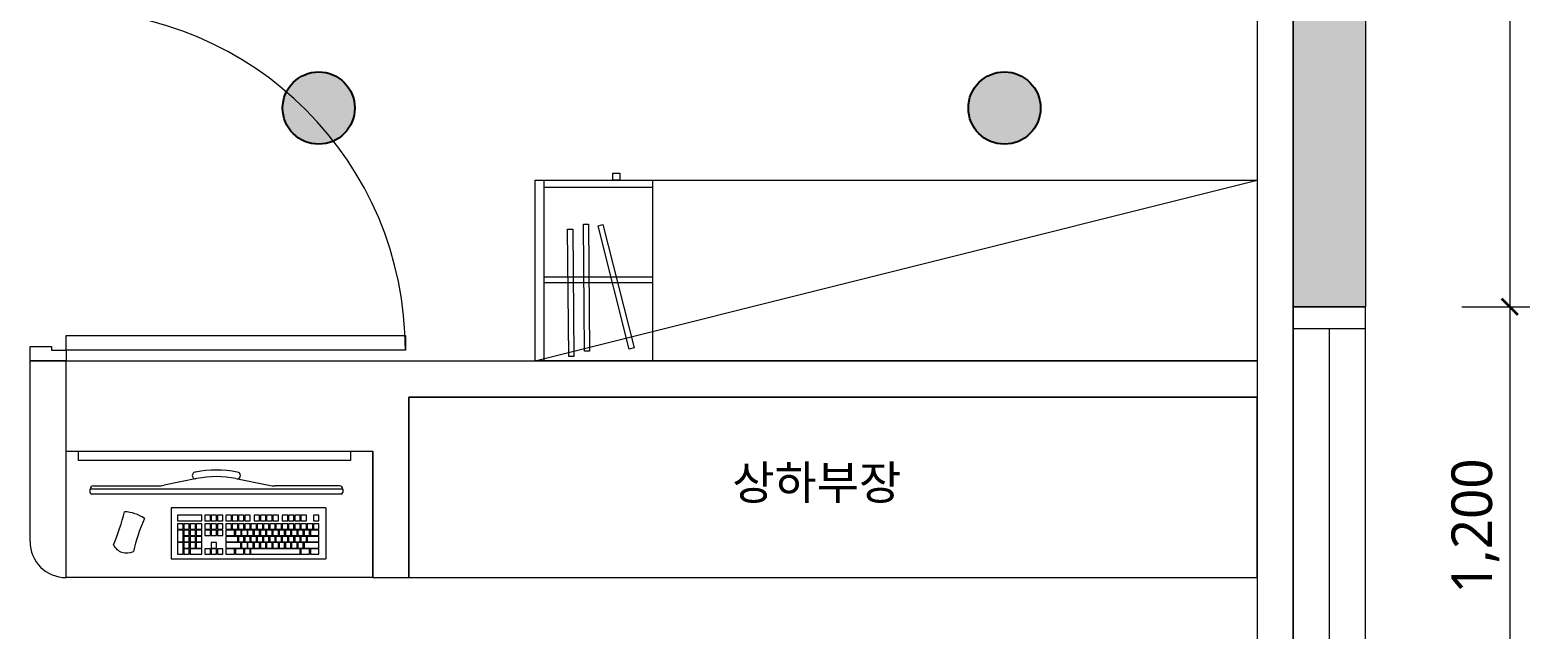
# Model space of a CAD drawing. Header units: metres. Extents: x 11578468 to 47831421, y -58341524 to -14256839.
# Drawn here: x 23849428 to 23853584, y -29089787 to -29088126 of the extents above; entities that cross this region are included whole.
import ezdxf
from ezdxf.enums import TextEntityAlignment as Align

# ---------------------------------------------------------------- set-up
doc = ezdxf.new("R2010")
doc.units = ezdxf.units.M
doc.header["$LTSCALE"] = 50
doc.header["$MEASUREMENT"] = 0
doc.layers.get('0').update_dxf_attribs({"linetype": 'CONTINUOUS'})
doc.layers.add('ha', color=8, linetype='CONTINUOUS', lineweight=5)
doc.layers.add('wall', color=3, linetype='CONTINUOUS')
doc.styles.add('N 맑은고딕', font='malgun.ttf')
doc.styles.add('맑은 고딕', font='malgun.ttf')

msp = doc.modelspace()

# ---------------------------------------------------------------- hatches: boundary and pattern name
at = {"layer": 'wall', "ltscale": 10}
h = msp.add_hatch(color=1, dxfattribs=at)
h.dxf.hatch_style = 1
h.paths.add_polyline_path([(23850327.7, -29088342.3, 1), (23850127.7, -29088342.3, 1)])
h = msp.add_hatch(color=1, dxfattribs=at)
h.dxf.hatch_style = 1
h.paths.add_polyline_path([(23852227.7, -29088342.3, 1), (23852027.7, -29088342.3, 1)])

# ---------------------------------------------------------------- linework, layer by layer
for centre in [(23850227.7, -29088342.3), (23852127.7, -29088342.3)]:
    msp.add_circle(centre, 100)
at = {"layer": 'ha'}
for p, q in [((23852927.7, -29093542.3), (23852927.7, -29077692.3)), ((23852827.7, -29079943.3), (23852827.7, -29093542.3)), ((23852927.7, -29082392.3), (23852927.7, -29088892.3)), ((23853127.7, -29082392.3), (23853127.7, -29088892.3)), ((23853527.7, -29082392.3), (23853527.7, -29088892.3)), ((23852827.7, -29085892.3), (23852827.7, -29089442.3)), ((23850827.7, -29089042.3), (23850827.7, -29088542.3)), ((23850827.7, -29088542.3), (23852827.7, -29088542.3)), ((23850827.7, -29089042.3), (23852827.7, -29088542.3)), ((23850852.4, -29089042.3), (23850852.4, -29088542.3)), ((23850852.4, -29088542.3), (23851152.4, -29088542.3)), ((23851042.4, -29088542.3), (23851042.4, -29088522.3)), ((23851042.4, -29088522.3), (23851062.4, -29088522.3)), ((23851062.4, -29088542.3), (23851042.4, -29088542.3)), ((23851062.4, -29088522.3), (23851062.4, -29088542.3)), ((23851152.4, -29088542.3), (23851152.4, -29089042.3)), ((23851827.7, -29088542.3), (23852827.7, -29088542.3)), ((23852827.7, -29088542.3), (23852827.7, -29089042.3)), ((23851152.4, -29088562.3), (23850852.4, -29088562.3)), ((23850917.4, -29088677.7), (23850931.4, -29088677.6)), ((23850920.5, -29089029.9), (23850917.4, -29088677.7)), ((23850931.4, -29088677.6), (23850934.5, -29089029.8)), ((23850961.2, -29088663.5), (23850975.2, -29088663.4)), ((23850964.4, -29089015.7), (23850961.2, -29088663.5)), ((23850975.2, -29088663.4), (23850978.4, -29089015.6)), ((23851001.6, -29088668.5), (23851015.1, -29088665.1)), ((23851088, -29089009.9), (23851001.6, -29088668.5)), ((23851015.1, -29088665.1), (23851101.6, -29089006.5)), ((23850852.4, -29088809.8), (23851152.4, -29088809.8)), ((23850852.4, -29088824.8), (23851152.4, -29088824.8)), ((23852927.7, -29088892.3), (23853127.7, -29088892.3)), ((23852927.7, -29088892.3), (23852927.7, -29090092.3)), ((23853127.7, -29088892.3), (23852927.7, -29088892.3)), ((23852927.7, -29088892.3), (23852927.7, -29088952.3)), ((23853127.7, -29088892.3), (23852927.7, -29088892.3)), ((23853127.7, -29090092.3), (23853127.7, -29088892.3)), ((23853127.7, -29088952.3), (23853127.7, -29088892.3)), ((23853395.2, -29088892.3), (23853583.9, -29088892.3)), ((23853395.2, -29088892.3), (23853583.9, -29088892.3)), ((23853527.7, -29088892.3), (23853527.7, -29090092.3)), ((23852927.7, -29088952.3), (23853127.7, -29088952.3)), ((23853027.7, -29088952.3), (23853027.7, -29090032.3)), ((23849427.7, -29089042.3), (23849427.7, -29089002.3)), ((23849427.7, -29089002.3), (23849487.7, -29089002.3)), ((23849487.7, -29089002.3), (23849487.7, -29089012.3)), ((23849527.7, -29089012.3), (23849527.7, -29088972.3)), ((23849527.7, -29088972.3), (23850467.7, -29088972.3)), ((23850467.7, -29088972.3), (23850467.7, -29089012.3)), ((23851101.6, -29089006.5), (23851088, -29089009.9)), ((23849427.7, -29089042.3), (23852827.7, -29089042.3)), ((23849427.7, -29089542.5), (23849427.7, -29089042.3)), ((23849527.7, -29089042.3), (23849427.7, -29089042.3)), ((23849487.7, -29089012.3), (23849527.7, -29089012.3)), ((23849527.7, -29089012.3), (23849527.7, -29089042.3)), ((23850467.7, -29089012.3), (23849527.7, -29089012.3)), ((23849527.7, -29089542.5), (23849527.7, -29089042.3)), ((23852827.7, -29089042.3), (23850827.7, -29089042.3)), ((23851152.4, -29089042.3), (23850852.4, -29089042.3)), ((23850934.5, -29089029.8), (23850920.5, -29089029.9)), ((23850978.4, -29089015.6), (23850964.4, -29089015.7)), ((23850477.7, -29089142.3), (23852827.7, -29089142.3)), ((23850477.7, -29089642.3), (23850477.7, -29089142.3)), ((23852827.7, -29089142.3), (23850477.7, -29089142.3)), ((23850477.7, -29089142.3), (23850477.7, -29089642.3)), ((23852827.7, -29089142.3), (23852827.7, -29093542.3)), ((23852827.7, -29089642.3), (23852827.7, -29089142.3)), ((23849527.7, -29089292.3), (23850377.7, -29089292.3)), ((23849527.7, -29089642.3), (23849527.7, -29089292.3)), ((23849527.7, -29089292.3), (23850377.7, -29089292.3)), ((23849527.7, -29089642.3), (23849527.7, -29089292.3)), ((23849562.2, -29089318.1), (23849562.2, -29089292.3)), ((23849562.2, -29089292.3), (23850315.6, -29089292.3)), ((23850315.6, -29089292.3), (23850315.6, -29089318.1)), ((23850377.7, -29089642.3), (23850377.7, -29089292.3)), ((23850377.7, -29089292.3), (23850377.7, -29089642.3)), ((23850315.6, -29089318.1), (23849562.2, -29089318.1)), ((23849890.1, -29089368), (23849799.1, -29089386.6)), ((23849998.3, -29089368), (23850089.3, -29089386.6)), ((23850294.2, -29089397.4), (23849594.2, -29089397.4)), ((23849594.2, -29089397.4), (23849594.2, -29089397.4)), ((23849594.2, -29089406.4), (23849594.2, -29089397.4)), ((23850289.7, -29089410.9), (23849598.7, -29089410.9)), ((23849603.2, -29089388.4), (23849781.1, -29089388.4)), ((23850285.2, -29089388.4), (23850107.3, -29089388.4)), ((23850294.2, -29089397.4), (23850294.2, -29089397.4)), ((23850294.2, -29089397.4), (23850294.2, -29089406.4)), ((23849818.7, -29089448.9), (23849818.7, -29089590.5)), ((23850247.3, -29089448.9), (23849818.7, -29089448.9)), ((23850247.3, -29089448.9), (23850247.3, -29089590.5)), ((23849903.6, -29089469.5), (23849836.6, -29089469.5)), ((23849836.6, -29089469.5), (23849836.6, -29089484.6)), ((23849836.6, -29089484.6), (23849903.6, -29089484.6)), ((23849851.7, -29089493.3), (23849836.6, -29089493.3)), ((23849836.6, -29089493.3), (23849836.6, -29089508.5)), ((23849836.6, -29089508.5), (23849851.7, -29089508.5)), ((23849851.7, -29089508.5), (23849851.7, -29089493.3)), ((23849853.9, -29089493.3), (23849853.9, -29089508.5)), ((23849869, -29089493.3), (23849853.9, -29089493.3)), ((23849853.9, -29089508.5), (23849869, -29089508.5)), ((23849869, -29089508.5), (23849869, -29089493.3)), ((23849886.3, -29089493.3), (23849871.2, -29089493.3)), ((23849871.2, -29089493.3), (23849871.2, -29089508.5)), ((23849871.2, -29089508.5), (23849886.3, -29089508.5)), ((23849886.3, -29089508.5), (23849886.3, -29089493.3)), ((23849888.5, -29089493.3), (23849888.5, -29089508.5)), ((23849903.6, -29089493.3), (23849888.5, -29089493.3)), ((23849888.5, -29089508.5), (23849903.6, -29089508.5)), ((23849903.6, -29089484.6), (23849903.6, -29089469.5)), ((23849903.6, -29089508.5), (23849903.6, -29089493.3)), ((23849927.5, -29089469.5), (23849912.3, -29089469.5)), ((23849912.3, -29089469.5), (23849912.3, -29089484.6)), ((23849912.3, -29089484.6), (23849927.5, -29089484.6)), ((23849927.5, -29089493.3), (23849912.3, -29089493.3)), ((23849912.3, -29089493.3), (23849912.3, -29089508.5)), ((23849912.3, -29089508.5), (23849927.5, -29089508.5)), ((23849927.5, -29089484.6), (23849927.5, -29089469.5)), ((23849927.5, -29089508.5), (23849927.5, -29089493.3)), ((23849944.8, -29089469.5), (23849929.6, -29089469.5)), ((23849929.6, -29089469.5), (23849929.6, -29089484.6)), ((23849929.6, -29089484.6), (23849944.8, -29089484.6)), ((23849929.6, -29089493.3), (23849929.6, -29089508.5)), ((23849944.8, -29089493.3), (23849929.6, -29089493.3)), ((23849929.6, -29089508.5), (23849944.8, -29089508.5)), ((23849944.8, -29089484.6), (23849944.8, -29089469.5)), ((23849944.8, -29089508.5), (23849944.8, -29089493.3)), ((23849962.1, -29089469.5), (23849946.9, -29089469.5)), ((23849946.9, -29089469.5), (23849946.9, -29089484.6)), ((23849946.9, -29089484.6), (23849962.1, -29089484.6)), ((23849946.9, -29089493.3), (23849946.9, -29089508.5)), ((23849962.1, -29089493.3), (23849946.9, -29089493.3)), ((23849946.9, -29089508.5), (23849962.1, -29089508.5)), ((23849962.1, -29089484.6), (23849962.1, -29089469.5)), ((23849962.1, -29089508.5), (23849962.1, -29089493.3)), ((23849985.9, -29089469.5), (23849970.7, -29089469.5)), ((23849970.7, -29089469.5), (23849970.7, -29089484.6)), ((23849970.7, -29089484.6), (23849985.9, -29089484.6)), ((23849985.9, -29089493.3), (23849970.7, -29089493.3)), ((23849970.7, -29089493.3), (23849970.7, -29089508.5)), ((23849970.7, -29089508.5), (23849985.9, -29089508.5)), ((23849985.9, -29089484.6), (23849985.9, -29089469.5)), ((23849985.9, -29089508.5), (23849985.9, -29089493.3)), ((23850003.2, -29089469.5), (23849988.1, -29089469.5)), ((23849988.1, -29089469.5), (23849988.1, -29089484.6)), ((23849988.1, -29089484.6), (23850003.2, -29089484.6)), ((23849988.1, -29089493.3), (23849988.1, -29089508.5)), ((23850003.2, -29089493.3), (23849988.1, -29089493.3)), ((23849988.1, -29089508.5), (23850003.2, -29089508.5)), ((23850003.2, -29089484.6), (23850003.2, -29089469.5)), ((23850003.2, -29089508.5), (23850003.2, -29089493.3)), ((23850020.5, -29089469.5), (23850005.4, -29089469.5)), ((23850005.4, -29089469.5), (23850005.4, -29089484.6)), ((23850005.4, -29089484.6), (23850020.5, -29089484.6)), ((23850005.4, -29089493.3), (23850005.4, -29089508.5)), ((23850020.5, -29089493.3), (23850005.4, -29089493.3)), ((23850005.4, -29089508.5), (23850020.5, -29089508.5)), ((23850020.5, -29089484.6), (23850020.5, -29089469.5)), ((23850020.5, -29089508.5), (23850020.5, -29089493.3)), ((23850037.8, -29089469.5), (23850022.7, -29089469.5)), ((23850022.7, -29089469.5), (23850022.7, -29089484.6)), ((23850022.7, -29089484.6), (23850037.8, -29089484.6)), ((23850022.7, -29089493.3), (23850022.7, -29089508.5)), ((23850037.8, -29089493.3), (23850022.7, -29089493.3)), ((23850022.7, -29089508.5), (23850037.8, -29089508.4)), ((23850037.8, -29089484.6), (23850037.8, -29089469.5)), ((23850037.8, -29089508.4), (23850037.8, -29089493.3)), ((23850040, -29089493.3), (23850040, -29089508.4)), ((23850055.2, -29089493.3), (23850040, -29089493.3)), ((23850040, -29089508.4), (23850055.2, -29089508.4)), ((23850063.8, -29089469.5), (23850048.7, -29089469.5)), ((23850048.7, -29089469.5), (23850048.7, -29089484.6)), ((23850048.7, -29089484.6), (23850063.8, -29089484.6)), ((23850055.2, -29089508.4), (23850055.2, -29089493.3)), ((23850057.3, -29089493.3), (23850057.3, -29089508.4)), ((23850072.5, -29089493.3), (23850057.3, -29089493.3)), ((23850057.3, -29089508.4), (23850072.5, -29089508.4)), ((23850063.8, -29089484.6), (23850063.8, -29089469.5)), ((23850066, -29089469.5), (23850066, -29089484.6)), ((23850081.1, -29089469.5), (23850066, -29089469.5)), ((23850066, -29089484.6), (23850081.1, -29089484.6)), ((23850072.5, -29089508.4), (23850072.5, -29089493.3)), ((23850089.8, -29089493.3), (23850074.6, -29089493.3)), ((23850074.6, -29089493.3), (23850074.6, -29089508.4)), ((23850074.6, -29089508.4), (23850089.8, -29089508.4)), ((23850081.1, -29089484.6), (23850081.1, -29089469.5)), ((23850098.4, -29089469.5), (23850083.3, -29089469.5)), ((23850083.3, -29089469.5), (23850083.3, -29089484.6)), ((23850083.3, -29089484.6), (23850098.4, -29089484.6)), ((23850089.8, -29089508.4), (23850089.8, -29089493.3)), ((23850107.1, -29089493.3), (23850092, -29089493.3)), ((23850092, -29089493.3), (23850092, -29089508.4)), ((23850092, -29089508.4), (23850107.1, -29089508.4)), ((23850098.4, -29089484.6), (23850098.4, -29089469.5)), ((23850115.8, -29089469.5), (23850100.6, -29089469.5)), ((23850100.6, -29089469.5), (23850100.6, -29089484.6)), ((23850100.6, -29089484.6), (23850115.8, -29089484.6)), ((23850107.1, -29089508.4), (23850107.1, -29089493.3)), ((23850124.4, -29089493.3), (23850109.3, -29089493.3)), ((23850109.3, -29089493.3), (23850109.3, -29089508.4)), ((23850109.3, -29089508.4), (23850124.4, -29089508.4)), ((23850115.8, -29089484.6), (23850115.8, -29089469.5)), ((23850124.4, -29089508.4), (23850124.4, -29089493.3)), ((23850126.6, -29089469.5), (23850126.6, -29089484.6)), ((23850141.7, -29089469.5), (23850126.6, -29089469.5)), ((23850126.6, -29089484.6), (23850141.7, -29089484.6)), ((23850126.6, -29089493.3), (23850126.6, -29089508.4)), ((23850141.7, -29089493.3), (23850126.6, -29089493.3)), ((23850126.6, -29089508.4), (23850141.7, -29089508.4)), ((23850141.7, -29089484.6), (23850141.7, -29089469.5)), ((23850141.7, -29089508.4), (23850141.7, -29089493.3)), ((23850159, -29089469.5), (23850143.9, -29089469.5)), ((23850143.9, -29089469.5), (23850143.9, -29089484.6)), ((23850143.9, -29089484.6), (23850159, -29089484.6)), ((23850143.9, -29089493.3), (23850143.9, -29089508.4)), ((23850159, -29089493.3), (23850143.9, -29089493.3)), ((23850143.9, -29089508.4), (23850159, -29089508.4)), ((23850159, -29089484.6), (23850159, -29089469.5)), ((23850159, -29089508.4), (23850159, -29089493.3)), ((23850176.4, -29089469.5), (23850161.2, -29089469.5)), ((23850161.2, -29089469.5), (23850161.2, -29089484.6)), ((23850161.2, -29089484.6), (23850176.4, -29089484.6)), ((23850176.4, -29089493.3), (23850161.2, -29089493.3)), ((23850161.2, -29089493.3), (23850161.2, -29089508.4)), ((23850161.2, -29089508.4), (23850176.4, -29089508.4)), ((23850176.4, -29089484.6), (23850176.4, -29089469.5)), ((23850176.4, -29089508.4), (23850176.4, -29089493.3)), ((23850193.7, -29089469.5), (23850178.5, -29089469.5)), ((23850178.5, -29089469.5), (23850178.5, -29089484.6)), ((23850178.5, -29089484.6), (23850193.7, -29089484.6)), ((23850178.5, -29089493.3), (23850178.5, -29089508.4)), ((23850193.7, -29089493.3), (23850178.5, -29089493.3)), ((23850178.5, -29089508.4), (23850193.7, -29089508.4)), ((23850193.7, -29089484.6), (23850193.7, -29089469.5)), ((23850193.7, -29089508.4), (23850193.7, -29089493.3)), ((23850195.8, -29089493.3), (23850195.8, -29089508.4)), ((23850211, -29089493.3), (23850195.8, -29089493.3)), ((23850195.8, -29089508.4), (23850211, -29089508.4)), ((23850211, -29089508.4), (23850211, -29089493.3)), ((23850228.3, -29089469.5), (23850213.2, -29089469.5)), ((23850213.2, -29089469.5), (23850213.2, -29089484.6)), ((23850213.2, -29089484.6), (23850228.3, -29089484.6)), ((23850228.3, -29089493.3), (23850213.2, -29089493.3)), ((23850213.2, -29089493.3), (23850213.2, -29089508.4)), ((23850213.2, -29089508.4), (23850228.3, -29089508.4)), ((23850228.3, -29089484.6), (23850228.3, -29089469.5)), ((23850228.3, -29089508.4), (23850228.3, -29089493.3)), ((23849851.7, -29089510.6), (23849836.6, -29089510.6)), ((23849836.6, -29089510.6), (23849836.6, -29089543.1)), ((23849836.6, -29089543.1), (23849851.7, -29089543.1)), ((23849851.7, -29089545.2), (23849836.6, -29089545.2)), ((23849836.6, -29089545.2), (23849836.6, -29089577.7)), ((23849851.7, -29089543.1), (23849851.7, -29089510.6)), ((23849851.7, -29089577.7), (23849851.7, -29089545.2)), ((23849869, -29089510.6), (23849853.9, -29089510.6)), ((23849853.9, -29089510.6), (23849853.9, -29089525.8)), ((23849853.9, -29089525.8), (23849869, -29089525.8)), ((23849853.9, -29089527.9), (23849853.9, -29089543.1)), ((23849869, -29089527.9), (23849853.9, -29089527.9)), ((23849853.9, -29089543.1), (23849869, -29089543.1)), ((23849853.9, -29089545.2), (23849853.9, -29089560.4)), ((23849869, -29089545.2), (23849853.9, -29089545.2)), ((23849869, -29089525.8), (23849869, -29089510.6)), ((23849869, -29089543.1), (23849869, -29089527.9)), ((23849869, -29089560.4), (23849869, -29089545.2)), ((23849886.3, -29089510.6), (23849871.2, -29089510.6)), ((23849871.2, -29089510.6), (23849871.2, -29089525.8)), ((23849871.2, -29089525.8), (23849886.3, -29089525.8)), ((23849886.3, -29089527.9), (23849871.2, -29089527.9)), ((23849871.2, -29089527.9), (23849871.2, -29089543.1)), ((23849871.2, -29089543.1), (23849886.3, -29089543.1)), ((23849886.3, -29089545.2), (23849871.2, -29089545.2)), ((23849871.2, -29089545.2), (23849871.2, -29089560.4)), ((23849886.3, -29089525.8), (23849886.3, -29089510.6)), ((23849886.3, -29089543.1), (23849886.3, -29089527.9)), ((23849886.3, -29089560.4), (23849886.3, -29089545.2)), ((23849903.6, -29089510.6), (23849888.5, -29089510.6)), ((23849888.5, -29089510.6), (23849888.5, -29089525.8)), ((23849888.5, -29089525.8), (23849903.6, -29089525.8)), ((23849903.6, -29089527.9), (23849888.5, -29089527.9)), ((23849888.5, -29089527.9), (23849888.5, -29089543.1)), ((23849888.5, -29089543.1), (23849903.6, -29089543.1)), ((23849903.6, -29089545.2), (23849888.5, -29089545.2)), ((23849888.5, -29089545.2), (23849888.5, -29089560.4)), ((23849903.6, -29089525.8), (23849903.6, -29089510.6)), ((23849903.6, -29089543.1), (23849903.6, -29089527.9)), ((23849903.6, -29089560.4), (23849903.6, -29089545.2)), ((23849927.5, -29089510.6), (23849912.3, -29089510.6)), ((23849912.3, -29089510.6), (23849912.3, -29089525.8)), ((23849912.3, -29089525.8), (23849927.5, -29089525.8)), ((23849927.5, -29089525.8), (23849927.5, -29089510.6)), ((23849944.8, -29089510.6), (23849929.6, -29089510.6)), ((23849929.6, -29089510.6), (23849929.6, -29089525.8)), ((23849929.6, -29089525.8), (23849944.8, -29089525.8)), ((23849944.8, -29089545.2), (23849929.6, -29089545.2)), ((23849929.6, -29089545.2), (23849929.6, -29089560.4)), ((23849944.8, -29089525.8), (23849944.8, -29089510.6)), ((23849944.8, -29089560.4), (23849944.8, -29089545.2)), ((23849962.1, -29089510.6), (23849946.9, -29089510.6)), ((23849946.9, -29089510.6), (23849946.9, -29089525.8)), ((23849946.9, -29089525.8), (23849962.1, -29089525.8)), ((23849962.1, -29089525.8), (23849962.1, -29089510.6)), ((23849994.6, -29089510.6), (23849970.7, -29089510.6)), ((23849970.7, -29089510.6), (23849970.7, -29089525.8)), ((23849970.7, -29089525.8), (23849994.6, -29089525.8)), ((23850003.2, -29089527.9), (23849970.7, -29089527.9)), ((23849970.7, -29089527.9), (23849970.7, -29089543.1)), ((23849970.7, -29089543.1), (23850003.2, -29089543.1)), ((23850011.9, -29089545.2), (23849970.7, -29089545.2)), ((23849970.7, -29089545.2), (23849970.7, -29089560.4)), ((23849994.6, -29089525.8), (23849994.6, -29089510.6)), ((23850011.9, -29089510.6), (23849996.7, -29089510.6)), ((23849996.7, -29089510.6), (23849996.7, -29089525.8)), ((23849996.7, -29089525.8), (23850011.9, -29089525.8)), ((23850003.2, -29089543.1), (23850003.2, -29089527.9)), ((23850020.5, -29089527.9), (23850005.4, -29089527.9)), ((23850005.4, -29089527.9), (23850005.4, -29089543.1)), ((23850005.4, -29089543.1), (23850020.5, -29089543.1)), ((23850011.9, -29089510.6), (23850011.9, -29089525.8)), ((23850011.9, -29089560.4), (23850011.9, -29089545.2)), ((23850029.2, -29089510.6), (23850014, -29089510.6)), ((23850014, -29089510.6), (23850014, -29089525.8)), ((23850014, -29089525.8), (23850029.2, -29089525.8)), ((23850029.2, -29089545.2), (23850014, -29089545.2)), ((23850014, -29089545.2), (23850014, -29089560.4)), ((23850020.5, -29089543.1), (23850020.5, -29089527.9)), ((23850022.7, -29089527.9), (23850022.7, -29089543.1)), ((23850037.8, -29089527.9), (23850022.7, -29089527.9)), ((23850022.7, -29089543.1), (23850037.8, -29089543.1)), ((23850029.2, -29089510.6), (23850029.2, -29089525.8)), ((23850029.2, -29089545.2), (23850029.2, -29089560.4)), ((23850046.5, -29089510.6), (23850031.3, -29089510.6)), ((23850031.3, -29089525.8), (23850031.3, -29089510.6)), ((23850031.3, -29089525.8), (23850046.5, -29089525.8)), ((23850046.5, -29089545.2), (23850031.3, -29089545.2)), ((23850031.3, -29089560.4), (23850031.3, -29089545.2)), ((23850037.8, -29089543.1), (23850037.8, -29089527.9)), ((23850055.2, -29089527.9), (23850040, -29089527.9)), ((23850040, -29089527.9), (23850040, -29089543.1)), ((23850040, -29089543.1), (23850055.2, -29089543.1)), ((23850046.5, -29089525.8), (23850046.5, -29089510.6)), ((23850046.5, -29089560.4), (23850046.5, -29089545.2)), ((23850063.8, -29089510.6), (23850048.7, -29089510.6)), ((23850048.7, -29089510.6), (23850048.7, -29089525.8)), ((23850048.7, -29089525.8), (23850063.8, -29089525.8)), ((23850048.7, -29089545.2), (23850048.7, -29089560.4)), ((23850063.8, -29089545.2), (23850048.7, -29089545.2)), ((23850055.2, -29089543.1), (23850055.2, -29089527.9)), ((23850057.3, -29089527.9), (23850057.3, -29089543.1)), ((23850072.5, -29089527.9), (23850057.3, -29089527.9)), ((23850057.3, -29089543.1), (23850072.5, -29089543.1)), ((23850063.8, -29089525.8), (23850063.8, -29089510.6)), ((23850063.8, -29089560.4), (23850063.8, -29089545.2)), ((23850066, -29089510.6), (23850066, -29089525.8)), ((23850081.1, -29089510.6), (23850066, -29089510.6)), ((23850066, -29089525.8), (23850081.1, -29089525.8)), ((23850066, -29089545.2), (23850066, -29089560.4)), ((23850081.1, -29089545.2), (23850066, -29089545.2)), ((23850072.5, -29089543.1), (23850072.5, -29089527.9)), ((23850089.8, -29089527.9), (23850074.6, -29089527.9)), ((23850074.6, -29089527.9), (23850074.6, -29089543.1)), ((23850074.6, -29089543.1), (23850089.8, -29089543.1)), ((23850081.1, -29089525.8), (23850081.1, -29089510.6)), ((23850081.1, -29089560.4), (23850081.1, -29089545.2)), ((23850083.3, -29089510.6), (23850083.3, -29089525.8)), ((23850098.4, -29089510.6), (23850083.3, -29089510.6)), ((23850083.3, -29089525.8), (23850098.4, -29089525.8)), ((23850098.4, -29089545.2), (23850083.3, -29089545.2)), ((23850083.3, -29089545.2), (23850083.3, -29089560.4)), ((23850089.8, -29089543.1), (23850089.8, -29089527.9)), ((23850107.1, -29089527.9), (23850092, -29089527.9)), ((23850092, -29089527.9), (23850092, -29089543.1)), ((23850092, -29089543.1), (23850107.1, -29089543.1)), ((23850098.4, -29089525.8), (23850098.4, -29089510.6)), ((23850098.4, -29089560.4), (23850098.4, -29089545.2)), ((23850100.6, -29089510.6), (23850100.6, -29089525.8)), ((23850115.8, -29089510.6), (23850100.6, -29089510.6)), ((23850100.6, -29089525.8), (23850115.8, -29089525.8)), ((23850115.8, -29089545.2), (23850100.6, -29089545.2)), ((23850100.6, -29089545.2), (23850100.6, -29089560.4)), ((23850107.1, -29089543.1), (23850107.1, -29089527.9)), ((23850124.4, -29089527.9), (23850109.3, -29089527.9)), ((23850109.3, -29089527.9), (23850109.3, -29089543.1)), ((23850109.3, -29089543.1), (23850124.4, -29089543.1)), ((23850115.8, -29089525.8), (23850115.8, -29089510.6)), ((23850115.8, -29089560.4), (23850115.8, -29089545.2)), ((23850133.1, -29089510.6), (23850117.9, -29089510.6)), ((23850117.9, -29089510.6), (23850117.9, -29089525.8)), ((23850117.9, -29089525.8), (23850133.1, -29089525.8)), ((23850133.1, -29089545.2), (23850117.9, -29089545.2)), ((23850117.9, -29089545.2), (23850117.9, -29089560.4)), ((23850124.4, -29089543.1), (23850124.4, -29089527.9)), ((23850126.6, -29089527.9), (23850126.6, -29089543.1)), ((23850141.7, -29089527.9), (23850126.6, -29089527.9)), ((23850126.6, -29089543.1), (23850141.7, -29089543.1)), ((23850133.1, -29089525.8), (23850133.1, -29089510.6)), ((23850133.1, -29089560.4), (23850133.1, -29089545.2)), ((23850150.4, -29089510.6), (23850135.2, -29089510.6)), ((23850135.2, -29089510.6), (23850135.2, -29089525.8)), ((23850135.2, -29089525.8), (23850150.4, -29089525.8)), ((23850150.4, -29089545.2), (23850135.2, -29089545.2)), ((23850135.2, -29089545.2), (23850135.2, -29089560.4)), ((23850141.7, -29089543.1), (23850141.7, -29089527.9)), ((23850143.9, -29089527.9), (23850143.9, -29089543.1)), ((23850159, -29089527.9), (23850143.9, -29089527.9)), ((23850143.9, -29089543.1), (23850159, -29089543.1)), ((23850150.4, -29089525.8), (23850150.4, -29089510.6)), ((23850150.4, -29089560.4), (23850150.4, -29089545.2)), ((23850167.7, -29089510.6), (23850152.6, -29089510.6)), ((23850152.6, -29089510.6), (23850152.6, -29089525.8)), ((23850152.6, -29089525.8), (23850167.7, -29089525.8)), ((23850167.7, -29089545.2), (23850152.6, -29089545.2)), ((23850152.6, -29089545.2), (23850152.6, -29089560.4)), ((23850159, -29089543.1), (23850159, -29089527.9)), ((23850176.4, -29089527.9), (23850161.2, -29089527.9)), ((23850161.2, -29089527.9), (23850161.2, -29089543.1)), ((23850161.2, -29089543.1), (23850176.4, -29089543.1)), ((23850167.7, -29089525.8), (23850167.7, -29089510.6)), ((23850167.7, -29089560.4), (23850167.7, -29089545.2)), ((23850185, -29089510.6), (23850169.9, -29089510.6)), ((23850169.9, -29089510.6), (23850169.9, -29089525.8)), ((23850169.9, -29089525.8), (23850185, -29089525.8)), ((23850169.9, -29089545.2), (23850169.9, -29089560.4)), ((23850185, -29089545.2), (23850169.9, -29089545.2)), ((23850176.4, -29089543.1), (23850176.4, -29089527.9)), ((23850193.7, -29089527.9), (23850178.5, -29089527.9)), ((23850178.5, -29089527.9), (23850178.5, -29089543.1)), ((23850178.5, -29089543.1), (23850193.7, -29089543.1)), ((23850185, -29089525.8), (23850185, -29089510.6)), ((23850185, -29089560.4), (23850185, -29089545.2)), ((23850202.3, -29089510.6), (23850187.2, -29089510.6)), ((23850187.2, -29089510.6), (23850187.2, -29089525.8)), ((23850187.2, -29089525.8), (23850202.3, -29089525.8)), ((23850228.3, -29089545.2), (23850187.2, -29089545.2)), ((23850187.2, -29089545.2), (23850187.2, -29089560.4)), ((23850193.7, -29089543.1), (23850193.7, -29089527.9)), ((23850228.3, -29089527.9), (23850195.8, -29089527.9)), ((23850195.8, -29089527.9), (23850195.8, -29089543.1)), ((23850195.8, -29089543.1), (23850228.3, -29089543.1)), ((23850202.3, -29089525.8), (23850202.3, -29089510.6)), ((23850228.3, -29089510.6), (23850204.5, -29089510.6)), ((23850204.5, -29089510.6), (23850204.5, -29089525.8)), ((23850204.5, -29089525.8), (23850228.3, -29089525.8)), ((23850228.3, -29089525.8), (23850228.3, -29089510.6)), ((23850228.3, -29089543.1), (23850228.3, -29089527.9)), ((23850228.3, -29089560.4), (23850228.3, -29089545.2)), ((23849818.7, -29089590.5), (23850247.3, -29089590.5)), ((23849836.6, -29089577.7), (23849851.7, -29089577.7)), ((23849853.9, -29089560.4), (23849869, -29089560.4)), ((23849853.9, -29089562.6), (23849853.9, -29089577.7)), ((23849869, -29089562.6), (23849853.9, -29089562.6)), ((23849853.9, -29089577.7), (23849869, -29089577.7)), ((23849869, -29089577.7), (23849869, -29089562.6)), ((23849871.2, -29089560.4), (23849886.3, -29089560.4)), ((23849903.6, -29089562.6), (23849871.2, -29089562.6)), ((23849871.2, -29089562.6), (23849871.2, -29089577.7)), ((23849871.2, -29089577.7), (23849903.6, -29089577.7)), ((23849888.5, -29089560.4), (23849903.6, -29089560.4)), ((23849903.6, -29089577.7), (23849903.6, -29089562.6)), ((23849927.5, -29089562.6), (23849912.3, -29089562.6)), ((23849912.3, -29089562.6), (23849912.3, -29089577.7)), ((23849912.3, -29089577.7), (23849927.5, -29089577.7)), ((23849927.5, -29089577.7), (23849927.5, -29089562.6)), ((23849929.6, -29089560.4), (23849944.8, -29089560.4)), ((23849929.6, -29089562.6), (23849929.6, -29089577.7)), ((23849944.8, -29089562.6), (23849929.6, -29089562.6)), ((23849929.6, -29089577.7), (23849944.8, -29089577.7)), ((23849944.8, -29089577.7), (23849944.8, -29089562.6)), ((23849962.1, -29089562.6), (23849946.9, -29089562.6)), ((23849946.9, -29089562.6), (23849946.9, -29089577.7)), ((23849946.9, -29089577.7), (23849962.1, -29089577.7)), ((23849962.1, -29089577.7), (23849962.1, -29089562.6)), ((23849970.7, -29089560.4), (23850011.9, -29089560.4)), ((23849994.6, -29089562.6), (23849970.7, -29089562.6)), ((23849970.7, -29089562.6), (23849970.7, -29089577.7)), ((23849970.7, -29089577.7), (23849994.6, -29089577.7)), ((23849994.6, -29089577.7), (23849994.6, -29089562.6)), ((23850020.5, -29089562.6), (23849996.7, -29089562.6)), ((23849996.7, -29089562.6), (23849996.7, -29089577.7)), ((23849996.7, -29089577.7), (23850020.5, -29089577.7)), ((23850014, -29089560.4), (23850029.2, -29089560.4)), ((23850020.5, -29089577.7), (23850020.5, -29089562.6)), ((23850022.7, -29089577.7), (23850022.7, -29089562.6)), ((23850037.8, -29089562.6), (23850022.7, -29089562.6)), ((23850022.7, -29089577.7), (23850037.8, -29089577.7)), ((23850031.3, -29089560.4), (23850046.5, -29089560.4)), ((23850037.8, -29089577.7), (23850037.8, -29089562.6)), ((23850040, -29089577.7), (23850040, -29089562.6)), ((23850176.4, -29089562.6), (23850040, -29089562.6)), ((23850040, -29089577.7), (23850176.4, -29089577.7)), ((23850048.7, -29089560.4), (23850063.8, -29089560.4)), ((23850066, -29089560.4), (23850081.1, -29089560.4)), ((23850083.3, -29089560.4), (23850098.4, -29089560.4)), ((23850100.6, -29089560.4), (23850115.8, -29089560.4)), ((23850117.9, -29089560.4), (23850133.1, -29089560.4)), ((23850135.2, -29089560.4), (23850150.4, -29089560.4)), ((23850152.6, -29089560.4), (23850167.7, -29089560.4)), ((23850169.9, -29089560.4), (23850185, -29089560.4)), ((23850176.4, -29089577.7), (23850176.4, -29089562.6)), ((23850202.3, -29089562.6), (23850178.5, -29089562.6)), ((23850178.5, -29089562.6), (23850178.5, -29089577.7)), ((23850178.5, -29089577.7), (23850202.3, -29089577.7)), ((23850187.2, -29089560.4), (23850228.3, -29089560.4)), ((23850202.3, -29089577.7), (23850202.3, -29089562.6)), ((23850228.3, -29089562.6), (23850204.5, -29089562.6)), ((23850204.5, -29089562.6), (23850204.5, -29089577.7)), ((23850204.5, -29089577.7), (23850228.3, -29089577.7)), ((23850228.3, -29089577.7), (23850228.3, -29089562.6)), ((23850377.7, -29089642.3), (23849527.7, -29089642.3)), ((23850377.7, -29089642.3), (23850477.7, -29089642.3)), ((23850477.7, -29089642.3), (23852827.7, -29089642.3))]:
    msp.add_line(p, q, dxfattribs=at)
at = {"layer": 'ha', "const_width": 6.75}
for points in [[(23853505.2, -29088869.8), (23853550.2, -29088914.8)], [(23853550.2, -29088914.8), (23853505.2, -29088869.8)]]:
    msp.add_lwpolyline(points, dxfattribs=at)
at = {"layer": 'ha'}
for centre, radius, start, end in [((23849527.7, -29089012.3), 940, 0, 90), ((23849886.5, -29089359.5), 9.2, 90.0015, 270.0015), ((23849944.2, -29089632.5), 288, 78.4413, 101.5616), ((23849944.2, -29089632.5), 270, 78.4413, 101.5616), ((23850001.9, -29089359.5), 9.2, 270.0015, 90.0015), ((23849603.2, -29089397.4), 9, 90.0015, 180.0015), ((23849598.7, -29089406.4), 4.5, 180.0015, 270.0015), ((23849781.1, -29089298.4), 90, 270.0015, 281.5616), ((23850107.3, -29089298.4), 90, 258.4413, 270.0015), ((23850285.2, -29089397.4), 9, 0.0015, 90.0015), ((23850289.7, -29089406.4), 4.5, 270.0015, 0.0015), ((23849151.2, -29089329.6), 553.8, 336.4175, 346.4175), ((23849682.4, -29089572.4), 113, 56.4175, 86.4175), ((23850252.5, -29089699.8), 553.8, 156.4175, 166.4175), ((23849527.8, -29089542.1), 100.1, 180.1939, 269.9197), ((23849695.8, -29089532.7), 41.4, 206.4175, 296.4175)]:
    msp.add_arc(centre, radius, start, end, dxfattribs=at)
for points in [[(23852927.7, -29088892.3), (23852927.7, -29082392.3), (23853127.7, -29088892.3)], [(23853127.7, -29088892.3), (23852927.7, -29082392.3), (23853127.7, -29082392.3)]]:
    msp.add_solid(points, dxfattribs=at)

# ---------------------------------------------------------------- texts
at = {"layer": 'ha', "style": '맑은 고딕'}
msp.add_text('상하부장', height=93.33, dxfattribs=at).set_placement((23851607.6, -29089379.2), align=Align.MIDDLE_CENTER)
at = {"layer": 'ha', "style": 'N 맑은고딕'}
msp.add_text('1,200', height=112.5, rotation=90, dxfattribs=at).set_placement((23853478.8, -29089686.7))

doc.saveas('drawing.dxf')
